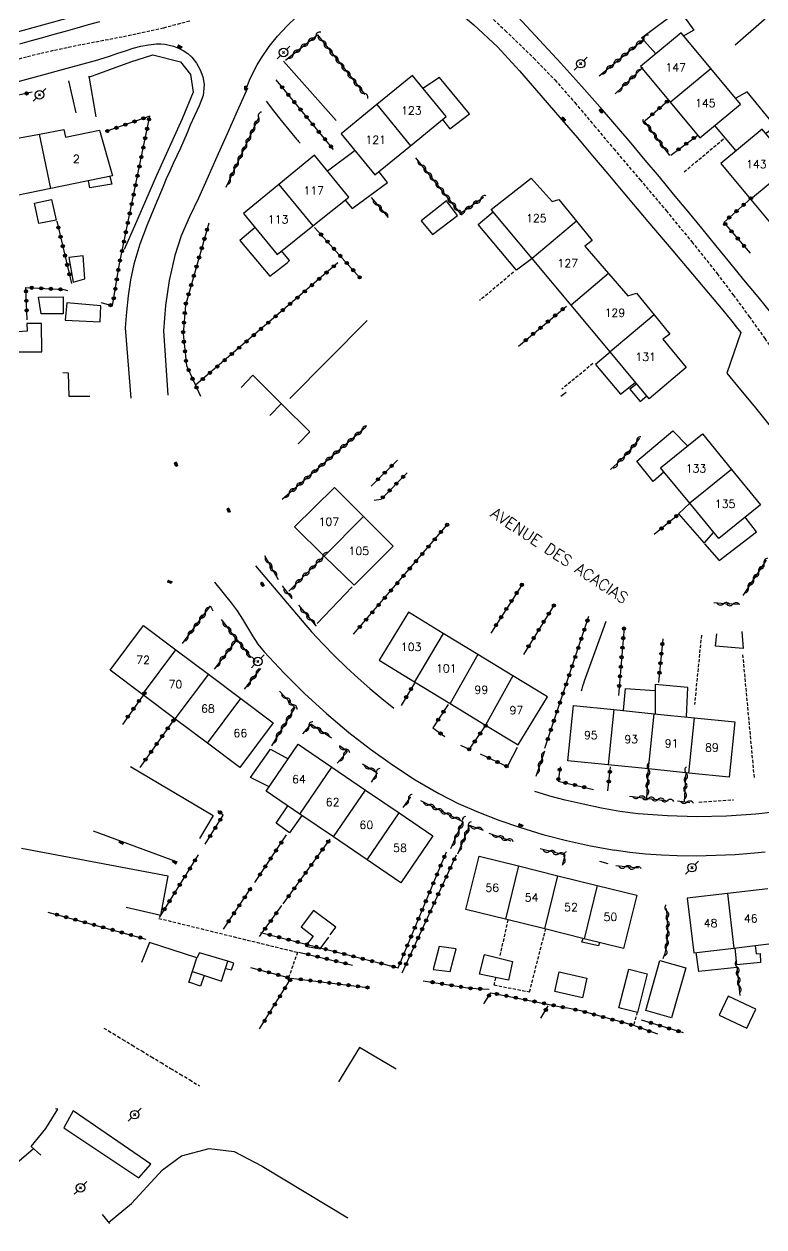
# Model space of a CAD drawing. Header units: millimetres. Extents: x 169000 to 170000, y 125999 to 127000.
# Drawn here: x 169746.8 to 169862.4, y 126362.8 to 126550.6 of the extents above; entities that cross this region are included whole.
import ezdxf
from ezdxf.enums import TextEntityAlignment as Align

# ---------------------------------------------------------------- set-up
doc = ezdxf.new("R2010")
doc.units = ezdxf.units.MM
doc.linetypes.add('DASHED', pattern=[0.75, 0.5, -0.25])
doc.layers.get('0').update_dxf_attribs({"linetype": 'CONTINUOUS'})
for name, color, linetype in [('W0001', 6, 'DASHED'), ('W0004', 5, 'CONTINUOUS'), ('W0014', 7, 'CONTINUOUS'), ('W0017', 7, 'CONTINUOUS'), ('W0020', 2, 'CONTINUOUS'), ('W0101', 7, 'CONTINUOUS'), ('W0104', 1, 'CONTINUOUS'), ('W0112', 1, 'DASHED'), ('W0303', 7, 'CONTINUOUS'), ('W0310', 3, 'CONTINUOUS'), ('W0323', 7, 'CONTINUOUS'), ('W0333', 7, 'CONTINUOUS'), ('W0401', 7, 'CONTINUOUS'), ('W0473', 7, 'CONTINUOUS'), ('W0989', 7, 'CONTINUOUS'), ('W0991', 7, 'CONTINUOUS'), ('W1102', 7, 'CONTINUOUS')]:
    doc.layers.add(name, color=color, linetype=linetype)
doc.styles.get("Standard").update_dxf_attribs({"font": 'romans.shx', "width": 0.85})

# ---------------------------------------------------------------- blocks, each defined once
blk = doc.blocks.new('T401')
for p, q in [((-0.3, 0.3), (0, 0.3)), ((-0.3, -0.25), (-0.3, 0.3)), ((-0.3, 0.15), (0, 0.15)), ((-0.3, 0), (0, 0)), ((0, 0.3), (0, -0.25)), ((-0.3, -0.15), (0, -0.15)), ((-0.3, -0.25), (-0.3, -0.3)), ((-0.3, -0.3), (0, -0.3)), ((0, -0.3), (0, -0.25))]:
    blk.add_line(p, q)
blk = doc.blocks.new('T473')
for p, q in [((-0.166667, 0.166667), (0.166667, -0.166667)), ((-0.166667, -0.166667), (0.166667, 0.166667)), ((0.500001, 0.500001), (1.000002, 1.000002)), ((-1.000002, -1.000002), (-0.500001, -0.500001))]:
    blk.add_line(p, q)
blk.add_ellipse((0, 0), major_axis=(0.471405, 0.471405), ratio=1, start_param=5.4977871438, end_param=11.780972451)
blk = doc.blocks.new('t323o')
at = {"color": 0, "linetype": 'Continuous'}
for radius in [0.25, 0.15]:
    blk.add_circle((0, 0), radius, dxfattribs=at)
blk = doc.blocks.new('t310o')
at = {"color": 0, "linetype": 'Continuous'}
for centre, start, end in [((-0.5, 0.38), 216.8699, 323.1304), ((0.5, -0.37), 36.8699, 143.1303)]:
    blk.add_arc(centre, 0.625, start, end, dxfattribs=at)

msp = doc.modelspace()

# ---------------------------------------------------------------- linework, layer by layer
at = {"layer": 'W0001'}
for points in [[(169817.37, 126553.84), (169821.96, 126549.6), (169826.44, 126545.26), (169829.71, 126541.87), (169832.82, 126538.33), (169835.86, 126534.73), (169838.89, 126531.13), (169842.99, 126526.31), (169847.07, 126521.47), (169851.09, 126516.59), (169855.03, 126511.63), (169857.57, 126508.29), (169860.05, 126504.91), (169862.49, 126501.5), (169864.89, 126498.05), (169866.45, 126495.75), (169868, 126493.43), (169869.51, 126491.08), (169870.98, 126488.71), (169871.79, 126487.35), (169872.57, 126485.99), (169873.34, 126484.6), (169874.08, 126483.21)], [(169772.66, 126551.05), (169768.57, 126549.98), (169766.43, 126549.47), (169764.28, 126549.01), (169762.13, 126548.57), (169759.97, 126548.16), (169757.81, 126547.75), (169755.66, 126547.34), (169753.5, 126546.91), (169751.36, 126546.45), (169749.26, 126545.97), (169747.18, 126545.45), (169745.1, 126544.92)], [(169759.24, 126393.82), (169759.97, 126393.38), (169760.71, 126392.94), (169761.44, 126392.49), (169762.18, 126392.05), (169763.68, 126391.14), (169765.17, 126390.23), (169766.68, 126389.33), (169768.18, 126388.42), (169769.68, 126387.52), (169771.18, 126386.61), (169772.68, 126385.71), (169774.18, 126384.8)]]:
    msp.add_lwpolyline(points, dxfattribs=at)
at = {"layer": 'W0004'}
msp.add_lwpolyline([(169770.76, 126419.74), (169757.62, 126424.57)], dxfattribs=at)
at = {"layer": 'W0014'}
for points in [[(169781.55, 126540.61), (169782.02, 126541.85), (169782.57, 126543.05), (169783.19, 126544.22), (169783.89, 126545.35), (169785.09, 126547.07), (169786.4, 126548.73), (169787.82, 126550.29), (169789.35, 126551.74)], [(169815.44, 126551.82), (169817.04, 126550.49), (169820.75, 126547.03), (169824.19, 126543.29), (169827.49, 126539.44), (169830.8, 126535.62), (169833.22, 126532.84), (169835.59, 126530.03), (169837.95, 126527.2), (169840.32, 126524.38), (169844.23, 126519.78), (169848.15, 126515.18), (169852.05, 126510.57), (169855.92, 126505.93), (169856.63, 126505.07), (169857.34, 126504.2), (169858.04, 126503.32), (169858.74, 126502.45)], [(169878.46, 126487.52), (169874.75, 126491.96), (169871.04, 126496.4), (169867.34, 126500.85), (169863.65, 126505.3), (169861.44, 126507.98), (169859.24, 126510.66), (169857.04, 126513.34), (169854.85, 126516.02), (169852.65, 126518.7), (169850.45, 126521.38), (169848.24, 126524.06), (169846.02, 126526.72), (169843.82, 126529.36), (169841.62, 126531.99), (169839.4, 126534.6), (169837.15, 126537.2), (169833.9, 126540.85), (169830.61, 126544.47), (169827.3, 126548.06), (169823.98, 126551.65)], [(169758.58, 126550.96), (169756.8, 126550.46), (169755.02, 126549.96), (169753.23, 126549.46), (169751.45, 126548.96), (169749.67, 126548.45), (169747.88, 126547.96), (169746.1, 126547.47)], [(169744.73, 126541.33), (169749.14, 126542.49), (169753.54, 126543.71), (169757.93, 126544.91), (169759.12, 126545.26), (169760.29, 126545.64), (169761.45, 126546.04), (169762.62, 126546.44), (169763.81, 126546.82), (169765.01, 126547.13), (169766.24, 126547.37), (169767.48, 126547.51), (169768.16, 126547.51), (169768.82, 126547.45), (169769.48, 126547.32), (169770.12, 126547.13), (169770.9, 126546.83), (169771.65, 126546.47), (169772.36, 126546.01), (169772.99, 126545.43), (169773.72, 126544.5), (169774.31, 126543.47), (169774.73, 126542.34), (169774.92, 126541.14), (169774.74, 126539.44), (169774.16, 126537.81), (169773.42, 126536.29), (169772.76, 126534.82), (169772.26, 126533.6), (169771.74, 126532.39), (169771.2, 126531.2), (169770.65, 126530), (169770.09, 126528.81), (169769.54, 126527.62), (169769.01, 126526.42), (169768.5, 126525.21), (169767.25, 126522.24), (169766, 126519.25), (169764.86, 126516.22), (169763.93, 126513.12), (169763.4, 126510.66), (169763.04, 126508.17), (169762.78, 126505.67), (169762.56, 126503.18), (169762.56, 126503.18), (169762.56, 126503.18), (169762.56, 126503.18), (169762.56, 126503.18), (169762.56, 126503.18), (169762.56, 126503.18), (169762.56, 126503.18), (169762.56, 126503.18), (169762.56, 126503.18), (169763.47, 126492.16), (169763.47, 126492.16)], [(169781.71, 126540.57), (169780.1, 126537.01), (169778.49, 126533.45), (169776.91, 126529.89), (169775.34, 126526.31), (169774.01, 126523.4), (169772.62, 126520.49), (169771.33, 126517.52), (169770.33, 126514.45), (169769.46, 126510.56), (169768.88, 126506.63), (169768.56, 126502.67), (169768.56, 126502.67), (169768.56, 126502.67), (169769.24, 126492.64)], [(169858.73, 126502.44), (169856.55, 126496.06)], [(169856.55, 126496.06), (169858.7, 126493.5), (169860.83, 126490.93), (169862.94, 126488.34), (169865.04, 126485.74), (169866.47, 126483.95), (169867.89, 126482.15), (169869.3, 126480.33), (169870.7, 126478.51)], [(169782.96, 126465.97), (169791.67, 126455.7), (169793.45, 126453.79), (169795.29, 126451.93), (169797.16, 126450.11), (169798.96, 126448.46), (169800.79, 126446.84), (169802.66, 126445.27), (169804.57, 126443.75)], [(169776.54, 126463.42), (169776.54, 126463.42), (169779.13, 126460.23), (169780.05, 126458.97), (169780.89, 126457.66), (169781.67, 126456.35), (169782.46, 126455.04), (169783.32, 126453.77), (169784.28, 126452.58), (169787.4, 126449.23), (169790.65, 126446.01), (169794.03, 126442.93), (169797.53, 126439.99), (169800.88, 126437.38), (169804.33, 126434.9), (169807.88, 126432.58), (169811.56, 126430.45), (169814.62, 126428.9), (169817.75, 126427.52), (169820.94, 126426.28), (169824.17, 126425.17), (169827.83, 126424.05), (169831.53, 126423.08), (169835.27, 126422.27), (169839.04, 126421.6)], [(169864.33, 126427.59), (169861.08, 126427.22), (169856.5, 126426.91), (169851.9, 126426.82), (169847.31, 126426.95), (169842.73, 126427.28), (169839.84, 126427.64), (169836.98, 126428.15), (169834.13, 126428.77), (169831.3, 126429.42), (169830.11, 126429.72), (169828.92, 126430.04), (169827.75, 126430.39), (169826.58, 126430.77)], [(169838.95, 126421.62), (169841.4, 126421.3), (169843.87, 126421.04), (169846.34, 126420.86), (169848.82, 126420.76), (169851.84, 126420.73), (169854.86, 126420.79), (169857.88, 126420.93), (169860.89, 126421.16), (169862.56, 126421.33)], [(169749.39, 126373.94), (169747.88, 126375.3), (169750.18, 126378.12), (169752.07, 126381.15), (169751.7, 126381.2)], [(169748.27, 126374.97), (169743.77, 126371.12), (169739.03, 126368.97), (169734.94, 126368.16), (169705.78, 126366.12), (169692.2, 126365.21), (169665.09, 126363.43), (169654.48, 126362.79), (169647.06, 126362.75), (169641.36, 126363.34), (169631.68, 126365.88), (169627.47, 126367.43), (169623.95, 126369.45), (169621.21, 126371.91)], [(169760, 126363.45), (169763.58, 126366.42), (169768.39, 126371.65), (169771.4, 126373.85), (169775.69, 126375.02), (169779.6, 126374.54), (169783.96, 126372.24), (169797.35, 126364.19)], [(169758.98, 126364.69), (169760.14, 126363.27)]]:
    msp.add_lwpolyline(points, dxfattribs=at)
at = {"layer": 'W0017'}
for points in [[(169787.33, 126544.82), (169795.53, 126535.54)], [(169756.88, 126542.44), (169758.01, 126536.11)], [(169753.73, 126541.73), (169754.85, 126536.74)], [(169784.59, 126538.54), (169785.75, 126537.03), (169786.93, 126535.55), (169788.14, 126534.08), (169789.36, 126532.62), (169789.5, 126532.47), (169789.63, 126532.31), (169789.77, 126532.16), (169789.92, 126532.01)], [(169792.55, 126456.99), (169798.02, 126462.71)], [(169837.65, 126457.31), (169837.2, 126456.01), (169836.59, 126454.27), (169835.97, 126452.54), (169835.76, 126451.97), (169835.55, 126451.4), (169835.34, 126450.83), (169835.12, 126450.27), (169834.9, 126449.7), (169834.69, 126449.13), (169834.48, 126448.56), (169834.28, 126447.99), (169834.15, 126447.6), (169834.02, 126447.21), (169833.9, 126446.81), (169833.79, 126446.41)], [(169822.42, 126434.88), (169823.85, 126437.7)]]:
    msp.add_lwpolyline(points, dxfattribs=at)
at = {"layer": 'W0020'}
msp.add_lwpolyline([(169754.46, 126380.87), (169753.01, 126378.21), (169764.74, 126370.4), (169766.61, 126372.54)], close=True, dxfattribs=at)
at = {"layer": 'W0101'}
for points in [[(169854.07, 126543.68), (169849.44, 126549.25), (169843.08, 126543.97)], [(169843.08, 126543.97), (169847.71, 126538.4)], [(169807.45, 126542.58), (169801.87, 126538.02)], [(169807.14, 126531.6), (169812.7, 126536.15), (169807.45, 126542.58)], [(169847.71, 126538.4), (169852.34, 126532.82), (169858.7, 126538.11), (169854.07, 126543.68)], [(169801.87, 126538.02), (169796.3, 126533.46), (169801.58, 126527.04), (169807.14, 126531.6)], [(169740.27, 126530.51), (169745.85, 126531.66), (169745.48, 126532.72), (169749.21, 126533.41)], [(169749.21, 126533.41), (169752.99, 126534.11), (169753.24, 126532.96), (169758.58, 126534.04), (169760.62, 126526.9)], [(169866.72, 126528.6), (169862.07, 126534.19), (169855.62, 126528.82)], [(169792.13, 126530.1), (169786.6, 126525.57)], [(169791.92, 126519.11), (169797.52, 126523.58), (169792.13, 126530.1)], [(169855.62, 126528.82), (169860.27, 126523.23)], [(169860.27, 126523.23), (169864.92, 126517.64), (169871.38, 126523.01), (169866.72, 126528.6)], [(169760.62, 126526.9), (169750.99, 126524.94)], [(169786.6, 126525.57), (169781.07, 126521.04), (169786.32, 126514.63), (169791.92, 126519.11)], [(169826.14, 126513.99), (169819.77, 126521.63), (169826, 126526.55)], [(169826, 126526.55), (169829.26, 126522.89), (169830.33, 126523.18), (169833.07, 126519.83)], [(169750.99, 126524.94), (169741.83, 126523.07)], [(169833.07, 126519.83), (169835.55, 126516.8), (169834.39, 126515.94), (169838.1, 126511.63)], [(169832.23, 126506.69), (169826.14, 126513.99)], [(169838.1, 126511.63), (169841.08, 126508.16), (169842.44, 126508.55), (169845.2, 126505.17)], [(169838.33, 126499.39), (169832.23, 126506.69)], [(169845.2, 126505.17), (169847.65, 126502.18), (169846.55, 126501.38), (169850.21, 126496.95), (169844.42, 126492.08), (169838.33, 126499.39)], [(169787.13, 126491.2), (169782.53, 126495.76), (169780.71, 126493.85)], [(169789.6, 126485.06), (169789.6, 126485.06), (169791.42, 126486.93), (169787.13, 126491.2)], [(169850.76, 126475.79), (169846.21, 126481.31), (169852.74, 126486.6)], [(169852.74, 126486.6), (169857.29, 126481.06)], [(169857.29, 126481.06), (169861.83, 126475.52), (169855.3, 126470.28), (169850.76, 126475.79)], [(169789.02, 126472.11), (169795.26, 126478.24), (169799.8, 126473.7)], [(169799.8, 126473.7), (169804.42, 126469.07), (169798.35, 126462.95), (169793.68, 126467.53)], [(169793.68, 126467.53), (169789.02, 126472.11)], [(169812.25, 126455.45), (169806.83, 126458.76), (169802.25, 126451.26)], [(169765.29, 126445.91), (169760.23, 126449.71), (169765.46, 126456.68)], [(169765.46, 126456.68), (169770.52, 126452.88)], [(169817.68, 126452.14), (169812.25, 126455.45)], [(169770.52, 126452.88), (169775.59, 126449.07)], [(169823.11, 126448.83), (169817.68, 126452.14)], [(169802.25, 126451.26), (169807.79, 126447.88)], [(169775.59, 126449.07), (169780.65, 126445.27)], [(169818.86, 126441.13), (169823.96, 126438.02), (169828.53, 126445.52), (169823.11, 126448.83)], [(169807.79, 126447.88), (169813.33, 126444.5)], [(169770.36, 126442.1), (169765.29, 126445.91)], [(169780.65, 126445.27), (169785.72, 126441.47), (169780.48, 126434.5), (169775.42, 126438.3)], [(169813.33, 126444.5), (169818.86, 126441.13)], [(169838.03, 126434.92), (169831.73, 126435.56), (169832.61, 126444.18), (169838.91, 126443.54)], [(169838.91, 126443.54), (169845.21, 126442.9)], [(169845.21, 126442.9), (169851.52, 126442.26)], [(169775.42, 126438.3), (169770.36, 126442.1)], [(169851.52, 126442.26), (169857.82, 126441.61), (169856.94, 126432.99)], [(169789.87, 126427.23), (169784.6, 126430.8), (169789.58, 126438.13)], [(169789.58, 126438.13), (169794.85, 126434.56)], [(169844.33, 126434.27), (169838.03, 126434.92)], [(169794.85, 126434.56), (169800.11, 126430.98)], [(169850.64, 126433.63), (169844.33, 126434.27)], [(169856.94, 126432.99), (169850.64, 126433.63)], [(169800.11, 126430.98), (169805.37, 126427.4)], [(169805.37, 126427.4), (169810.63, 126423.82), (169805.65, 126416.5), (169800.39, 126420.07)], [(169795.13, 126423.65), (169789.87, 126427.23)], [(169800.39, 126420.07), (169795.13, 126423.65)], [(169821.97, 126410.82), (169815.82, 126412.34), (169817.87, 126420.64)], [(169817.87, 126420.64), (169824.02, 126419.12)], [(169824.02, 126419.12), (169830.17, 126417.6)], [(169830.17, 126417.6), (169836.33, 126416.08)], [(169836.33, 126416.08), (169842.48, 126414.56), (169840.43, 126406.25), (169834.27, 126407.77)], [(169856.67, 126414.82), (169850.39, 126414.08), (169851.39, 126405.58), (169857.67, 126406.31)], [(169862.95, 126415.55), (169856.67, 126414.82)], [(169828.12, 126409.3), (169821.97, 126410.82)], [(169834.27, 126407.77), (169828.12, 126409.3)], [(169772.55, 126400.95), (169772.55, 126400.95), (169773.79, 126404.79), (169766.37, 126407.15), (169765.14, 126404.04)], [(169857.67, 126406.31), (169863.95, 126407.05)], [(169804.93, 126387.37), (169799.2, 126390.76), (169795.92, 126385.44)]]:
    msp.add_lwpolyline(points, dxfattribs=at)
at = {"layer": 'W0104'}
for points in [[(169845.48, 126545.96), (169843.24, 126548.47), (169849.12, 126552.8), (169851.39, 126549.65), (169849.74, 126548.69)], [(169812.16, 126535.71), (169813.28, 126534.26), (169816.39, 126536.58), (169811.68, 126542.26), (169809.1, 126540.56)], [(169862.62, 126533.53), (169864.18, 126534.59), (169859.74, 126540.01), (169857.95, 126539.01)], [(169854.59, 126534.82), (169857.98, 126530.78)], [(169798.5, 126530.85), (169794.19, 126527.64)], [(169796.92, 126523.1), (169798.02, 126521.8), (169803.58, 126525.88), (169802.21, 126527.56)], [(169760.18, 126526.81), (169760.5, 126525.59), (169757.08, 126525.03), (169756.83, 126526.13)], [(169826.13, 126514.01), (169823.7, 126512.16), (169817.71, 126519.3), (169820.05, 126521.29)], [(169782.87, 126518.84), (169780.47, 126516.82), (169785.2, 126511.21), (169787.9, 126513.29), (169788.23, 126513.65), (169786.98, 126515.16)], [(169838.33, 126499.38), (169836.03, 126497.43), (169839.94, 126492.78), (169842.27, 126494.65)], [(169753.84, 126492.46), (169753.73, 126496.09), (169752.87, 126496.12)], [(169842.49, 126494.4), (169841.42, 126493.56), (169843, 126491.67), (169844.05, 126492.53)], [(169757.04, 126492.46), (169757.04, 126492.46), (169757.04, 126492.46), (169753.84, 126492.46)], [(169846.75, 126480.65), (169845.05, 126479.17), (169842.48, 126482.35), (169848.13, 126487.1), (169850.41, 126484.71)], [(169850.76, 126475.79), (169849.03, 126474.1), (169853.01, 126469.55), (169854.51, 126471.24)], [(169853.1, 126469.42), (169855.37, 126466.82), (169861.2, 126471.32), (169859.43, 126473.59)], [(169858.88, 126455.73), (169859.13, 126453.07)], [(169859.13, 126453.07), (169854.8, 126453.47), (169855, 126455.38)], [(169840.44, 126443.39), (169840.75, 126446.82), (169845.31, 126446.53)], [(169850.24, 126442.39), (169850.49, 126446.98), (169845.37, 126447.46), (169845.35, 126442.88)], [(169785.07, 126431.49), (169782.17, 126432.94), (169785.3, 126437.38), (169788.03, 126435.84)], [(169763.41, 126434.66), (169776.32, 126427.01), (169774.17, 126423.39)], [(169790.16, 126427.03), (169788.27, 126424.32), (169786.19, 126425.83), (169788, 126428.5)], [(169762.74, 126412.7), (169768.13, 126411.43), (169769.28, 126417.53), (169746.4, 126421.83)], [(169794.6, 126408.35), (169795.48, 126409.56), (169791.98, 126412.19), (169790.09, 126409.64)], [(169790.09, 126409.64), (169791.96, 126408.17), (169790.77, 126406.59), (169793.02, 126406.16), (169794.37, 126408.03)], [(169836.68, 126407.18), (169836.53, 126406.64), (169833.93, 126407.23), (169834.11, 126407.81)], [(169773.09, 126402.65), (169777.63, 126401.14), (169778.63, 126404.26), (169774.17, 126405.54), (169773.79, 126404.79)], [(169858.14, 126403.29), (169852.19, 126402.66), (169851.76, 126405.62)], [(169860.97, 126406.7), (169861.16, 126405.41), (169861.76, 126405.48), (169861.81, 126404.04), (169858.13, 126403.68), (169857.88, 126406.34)], [(169778.3, 126403.09), (169779.17, 126402.92), (169779.58, 126403.97), (169778.63, 126404.26)], [(169774.93, 126402.04), (169774.36, 126400.35), (169772.53, 126400.96)]]:
    msp.add_lwpolyline(points, dxfattribs=at)
for points in [[(169751.81, 126519.95), (169749.07, 126519.45), (169748.43, 126522.62), (169751.09, 126523.18)], [(169808.84, 126519.85), (169810.61, 126517.73), (169814.47, 126520.71), (169812.76, 126523.01)], [(169756, 126514.39), (169753.78, 126514.17), (169754.46, 126510.27), (169756.3, 126510.8)], [(169752.91, 126505.35), (169749.45, 126505.33), (169749.05, 126507.96), (169752.89, 126507.98)], [(169753.21, 126504.35), (169758.66, 126504.09), (169758.76, 126506.59), (169753.47, 126507.04)], [(169745.06, 126499.4), (169749.57, 126499.43), (169749.49, 126503.85), (169747.21, 126503.85), (169747.26, 126502.65), (169745.13, 126502.46)], [(169811.62, 126406.57), (169810.7, 126402.98), (169813.35, 126402.63), (169814.27, 126406.18)], [(169822.44, 126401.28), (169817.94, 126402.24), (169818.72, 126405.31), (169823.09, 126404.23)], [(169839.71, 126396.96), (169841.23, 126403.02), (169844.12, 126402.3), (169842.6, 126396.23)], [(169843.89, 126396.56), (169846.11, 126404.38), (169850.15, 126403.22), (169847.93, 126395.41)], [(169834.02, 126398.54), (169829.68, 126399.52), (169830.37, 126402.59), (169834.7, 126401.61)], [(169861.09, 126396.77), (169856.79, 126398.81), (169855.38, 126395.84), (169859.68, 126393.8)]]:
    msp.add_lwpolyline(points, close=True, dxfattribs=at)
at = {"layer": 'W0112'}
for points in [[(169849.9, 126527.52), (169856.25, 126532.84)], [(169823.26, 126511.85), (169817.94, 126507.42)], [(169835.65, 126497.58), (169830.81, 126493.59)], [(169852.59, 126455.16), (169851.51, 126444.34)], [(169860.87, 126432.95), (169859.06, 126452.33)], [(169852.21, 126429.08), (169857.61, 126429.47)], [(169767.82, 126410.94), (169789.5, 126405.64), (169788.11, 126401.71)], [(169822.36, 126410.72), (169821.12, 126405.14)], [(169820.41, 126401.68), (169820.19, 126400.54), (169825.75, 126399.47), (169828.26, 126409.26)], [(169842.07, 126394.38), (169842.63, 126396.32)]]:
    msp.add_lwpolyline(points, dxfattribs=at)
at = {"layer": 'W0303'}
for points in [[(169870.62, 126558.49), (169857.86, 126547.29)], [(169788.29, 126492.15), (169800.39, 126504.29)]]:
    msp.add_lwpolyline(points, dxfattribs=at)
at = {"layer": 'W0310'}
for points in [[(169787.65, 126544.96), (169792.61, 126548.91), (169800.01, 126539.58)], [(169836.6, 126542.49), (169843.7, 126548.36)], [(169839.14, 126539.69), (169843.42, 126543.79)], [(169783.43, 126535.98), (169778.32, 126525.1)], [(169847.66, 126530.06), (169843.65, 126535.47)], [(169818.57, 126523.53), (169814.95, 126521.02), (169808, 126529.73)], [(169801.02, 126523.52), (169803.64, 126520.4)], [(169830.63, 126492.48), (169831.46, 126493.1)], [(169800.15, 126487.67), (169787.08, 126476.36)], [(169842.93, 126485.95), (169841.85, 126484.54), (169840.68, 126483.21), (169839.43, 126481.96), (169838.37, 126481.03)], [(169784.37, 126467.59), (169786.47, 126463.88)], [(169793.46, 126467.35), (169788.14, 126462.05)], [(169862.73, 126466.88), (169859.06, 126461.35)], [(169787.1, 126462.86), (169788.5, 126460.98)], [(169771.52, 126453.87), (169775.9, 126459.73)], [(169775.89, 126459.72), (169776.3, 126458.98)], [(169789.64, 126459.86), (169792.39, 126456.57)], [(169858.53, 126459.96), (169856.27, 126460.06), (169854.53, 126460.23)], [(169777.56, 126457.63), (169778.18, 126456.84), (169778.79, 126456.04), (169779.42, 126455.24), (169780.04, 126454.45), (169780.58, 126453.76), (169781.12, 126453.07), (169781.67, 126452.38), (169782.22, 126451.69)], [(169780, 126454.5), (169776.47, 126449.87)], [(169781.2, 126446.76), (169783.75, 126449.97)], [(169786.68, 126446.44), (169789.1, 126443.88)], [(169789.1, 126443.88), (169785.43, 126437.9)], [(169794.81, 126439.09), (169791.59, 126441.27), (169790.26, 126439.77)], [(169795.72, 126435.16), (169797.3, 126437.02), (169796.07, 126437.87)], [(169828.06, 126437.05), (169826.72, 126433.11)], [(169799.64, 126435.06), (169801.92, 126433.66), (169801.02, 126432.22)], [(169844.07, 126429.71), (169844.33, 126434.28)], [(169849.96, 126429.13), (169850.22, 126433.78)], [(169807.16, 126429.93), (169805.96, 126428.27)], [(169813.46, 126421.85), (169815.35, 126426.01), (169808.77, 126429.32)], [(169841.34, 126430.03), (169847.39, 126429.31)], [(169848.85, 126429.29), (169850.76, 126429.01)], [(169818.57, 126424.68), (169816.36, 126425.43), (169814.48, 126420.98)], [(169822.9, 126423.02), (169819.44, 126424.22)], [(169830.89, 126419.24), (169831.33, 126420.8), (169827.4, 126421.78)], [(169838.03, 126419.44), (169836.73, 126419.84)], [(169842.74, 126418.76), (169839.21, 126419.12)], [(169846.61, 126404.67), (169846.79, 126405.08), (169846.93, 126405.5), (169847.04, 126405.93), (169847.13, 126406.37), (169847.3, 126407.89), (169847.36, 126409.42), (169847.31, 126410.95), (169847.14, 126412.47)], [(169858.67, 126398.88), (169858.19, 126403.35)]]:
    msp.add_lwpolyline(points, dxfattribs=at)
at = {"layer": 'W0323'}
for points in [[(169795.13, 126531), (169786.15, 126541.88)], [(169748.07, 126539.96), (169744.27, 126539.12)], [(169843.79, 126535.52), (169847.33, 126538.59)], [(169758.85, 126507.1), (169760.62, 126506.61), (169761.62, 126512.9), (169764.62, 126527.43), (169766.41, 126536.21), (169759.73, 126533.87)], [(169847.8, 126530.14), (169852.03, 126533.27)], [(169860.32, 126523.38), (169856.08, 126519.63), (169860.22, 126514.82)], [(169751.9, 126519.83), (169754.21, 126510.07)], [(169775.66, 126519.49), (169771.99, 126506.71), (169771.62, 126502.24), (169772.17, 126497.26), (169774.34, 126492.48)], [(169792.18, 126518.85), (169799.35, 126510.89)], [(169795.81, 126513.32), (169773.57, 126494.19)], [(169747.25, 126504.39), (169747.07, 126509.47), (169753, 126509.14), (169753.59, 126509.01)], [(169824.02, 126500.28), (169831.51, 126506.57)], [(169805.1, 126482.5), (169801, 126478.44)], [(169801.46, 126476.25), (169802.55, 126476.42), (169806.63, 126480.52)], [(169848.94, 126473.98), (169845.22, 126470.88)], [(169798.27, 126455.31), (169812.88, 126472.41)], [(169824.57, 126463.08), (169819.69, 126455.46)], [(169829.6, 126459.89), (169824.79, 126452.16)], [(169828.13, 126437.53), (169835.02, 126458.15)], [(169840.52, 126456.39), (169839.62, 126445.74)], [(169846.57, 126454.6), (169845.88, 126447.8)], [(169807.75, 126447.65), (169805.71, 126444.18)], [(169765.63, 126446.15), (169762.14, 126441.21)], [(169813.03, 126444.33), (169810.65, 126440.71)], [(169770.15, 126441.88), (169764.88, 126434.51)], [(169810.65, 126440.71), (169812.5, 126439.33)], [(169816.34, 126437.33), (169818.92, 126441.06)], [(169814.96, 126438), (169816.42, 126437.29)], [(169818.04, 126436.64), (169822.48, 126434.54)], [(169830.53, 126434.58), (169830.2, 126432.39), (169835.75, 126431.09)], [(169837.95, 126430.84), (169838.39, 126434.63)], [(169775.07, 126422.53), (169777.9, 126427.07), (169777.08, 126427.75)], [(169782.81, 126416.55), (169787.79, 126424)], [(169787.25, 126413.21), (169794.58, 126423.31)], [(169767.93, 126411.1), (169774.04, 126420.88)], [(169803.06, 126403.77), (169805.2, 126403.22), (169812.75, 126421.31)], [(169805.84, 126402.44), (169814.32, 126420.88)], [(169777.92, 126409.24), (169782.33, 126415.84)], [(169783.56, 126408.11), (169787.07, 126412.96)], [(169750.48, 126411.93), (169765.8, 126407.71)], [(169783.72, 126408.74), (169803.06, 126403.77)], [(169789.7, 126405.68), (169798.07, 126403.65)], [(169782.15, 126403.29), (169788.02, 126401.7)], [(169783.59, 126393.67), (169788.52, 126401.6)], [(169788.52, 126401.6), (169800.44, 126400.15)], [(169809.12, 126401.21), (169816.44, 126400.02), (169819.43, 126399.86)], [(169818.62, 126397.62), (169819.68, 126399.33), (169831.44, 126396.98)], [(169827.53, 126395.36), (169828.66, 126397.26)], [(169845.76, 126392.86), (169841.89, 126394.24), (169833.75, 126396.51), (169831.44, 126396.98)], [(169849.82, 126393.07), (169843.25, 126395.05)]]:
    msp.add_lwpolyline(points, dxfattribs=at)
at = {"layer": 'W0333'}
for points in [[(169784.71, 126588.8), (169786.41, 126583.11), (169786.72, 126573.7), (169782.56, 126564.32), (169777.44, 126559.3), (169772.27, 126556.89), (169763.47, 126554.01), (169755.7, 126552.11), (169743.61, 126548.75), (169736.65, 126547.49), (169725.05, 126545.23), (169713.39, 126544.57), (169703.32, 126544.54), (169694.41, 126544.54), (169684.47, 126544.62), (169676.77, 126546.52), (169670.23, 126550.51), (169664.77, 126556.7), (169661.48, 126564.68), (169660.12, 126574.69), (169659.64, 126578.26)], [(169756.9, 126542.31), (169763.46, 126544.68), (169766.92, 126545.79), (169771.23, 126544.72), (169772.8, 126542.71), (169773.22, 126539.96), (169771.48, 126535.82), (169767.47, 126526.96), (169764.03, 126519.05), (169762.4, 126515.41)]]:
    msp.add_lwpolyline(points, dxfattribs=at)
at = {"layer": 'W1102'}
for points in [[(169847.71, 126538.4), (169854.07, 126543.68)], [(169801.87, 126538.02), (169807.14, 126531.6)], [(169750.99, 126524.94), (169749.21, 126533.41)], [(169860.27, 126523.23), (169866.72, 126528.6)], [(169786.6, 126525.57), (169791.92, 126519.11)], [(169833.07, 126519.83), (169826.14, 126513.99)], [(169838.1, 126511.63), (169832.23, 126506.69)], [(169845.2, 126505.17), (169838.33, 126499.39)], [(169785.16, 126489.46), (169786.98, 126491.34)], [(169857.29, 126481.06), (169850.76, 126475.79)], [(169793.68, 126467.53), (169799.8, 126473.7)], [(169812.25, 126455.45), (169807.79, 126447.88)], [(169765.29, 126445.91), (169770.52, 126452.88)], [(169817.68, 126452.14), (169813.33, 126444.5)], [(169775.59, 126449.07), (169770.36, 126442.1)], [(169823.11, 126448.83), (169818.86, 126441.13)], [(169775.42, 126438.3), (169780.65, 126445.27)], [(169838.91, 126443.54), (169838.03, 126434.92)], [(169844.33, 126434.27), (169845.21, 126442.9)], [(169850.64, 126433.63), (169851.52, 126442.26)], [(169789.87, 126427.23), (169794.85, 126434.56)], [(169795.13, 126423.65), (169800.11, 126430.98)], [(169800.39, 126420.07), (169805.37, 126427.4)], [(169824.02, 126419.12), (169821.97, 126410.82)], [(169828.12, 126409.3), (169830.17, 126417.6)], [(169836.33, 126416.08), (169834.27, 126407.77)], [(169856.67, 126414.82), (169857.67, 126406.31)]]:
    msp.add_lwpolyline(points, dxfattribs=at)

# ---------------------------------------------------------------- block references
at = {"layer": 'W0310'}
for p, rotation in [((169792.35, 126548.7), 38.52428740812346), ((169790, 126546.83), 38.52428740812346), ((169791.18, 126547.76), 38.52428740812346), ((169793.34, 126548), 308.4357451683457), ((169794.27, 126546.82), 308.4357451683457), ((169842.39, 126547.27), 39.56029342557998), ((169843.54, 126548.22), 39.56029342557998), ((169788.83, 126545.89), 38.52428740812346), ((169795.2, 126545.65), 308.4357451683457), ((169840.07, 126545.36), 39.56029342557998), ((169841.23, 126546.31), 39.56029342557998), ((169796.13, 126544.47), 308.4357451683457), ((169797.07, 126543.3), 308.4357451683457), ((169837.76, 126543.45), 39.56029342557998), ((169838.92, 126544.4), 39.56029342557998), ((169798, 126542.12), 308.4357451683457), ((169841.31, 126541.77), 43.7269699800318), ((169842.39, 126542.8), 43.7269699800318), ((169798.93, 126540.95), 308.4357451683457), ((169799.86, 126539.77), 308.4357451683457), ((169840.22, 126540.73), 43.7269699800318), ((169783.43, 126535.96), 244.801413216128), ((169782.79, 126534.6), 244.801413216128), ((169844.08, 126534.88), 126.5478710508761), ((169844.98, 126533.68), 126.5478710508761), ((169781.51, 126531.89), 244.801413216128), ((169782.15, 126533.24), 244.801413216128), ((169845.87, 126532.47), 126.5478710508761), ((169780.87, 126530.53), 244.801413216128), ((169846.76, 126531.27), 126.5478710508761), ((169779.59, 126527.81), 244.801413216128), ((169780.23, 126529.17), 244.801413216128), ((169808.93, 126528.55), 128.614015986458), ((169778.96, 126526.46), 244.801413216128), ((169809.87, 126527.38), 128.614015986458), ((169810.81, 126526.21), 128.614015986458), ((169811.74, 126525.04), 128.614015986458), ((169801.98, 126522.38), 310.0145805079172), ((169812.68, 126523.87), 128.614015986458), ((169813.61, 126522.69), 128.614015986458), ((169818.13, 126523.22), 214.6580902130899), ((169802.95, 126521.23), 310.0145805079172), ((169814.55, 126521.52), 128.614015986458), ((169815.66, 126521.51), 214.6580902130899), ((169816.89, 126522.37), 214.6580902130899), ((169799.56, 126487.16), 220.8585110764713), ((169797.29, 126485.2), 220.8585110764713), ((169798.42, 126486.18), 220.8585110764713), ((169842.49, 126485.37), 232.319173031928), ((169795.02, 126483.23), 220.8585110764713), ((169796.16, 126484.22), 220.8585110764713), ((169840.55, 126483.08), 225.0158656269781), ((169841.55, 126484.2), 228.6675203980619), ((169792.75, 126481.27), 220.8585110764713), ((169793.89, 126482.25), 220.8585110764713), ((169839.49, 126482.02), 225.0158656269781), ((169790.48, 126479.31), 220.8585110764713), ((169791.62, 126480.29), 220.8585110764713), ((169788.21, 126477.35), 220.8585110764713), ((169789.35, 126478.33), 220.8585110764713), ((169784.99, 126466.49), 299.5186000157666), ((169792.39, 126466.29), 224.9244119442547), ((169793.45, 126467.35), 224.9244119442547), ((169862.38, 126466.35), 236.3794399741797), ((169785.73, 126465.18), 299.5186000157666), ((169790.27, 126464.17), 224.9244119442547), ((169791.33, 126465.23), 224.9244119442547), ((169861.55, 126465.1), 236.3794399741797), ((169789.21, 126463.11), 224.9244119442547), ((169859.89, 126462.6), 236.3794399741797), ((169860.72, 126463.85), 236.3794399741797), ((169787.99, 126461.66), 306.7135390927705), ((169775.11, 126458.68), 53.21001054875659), ((169790.6, 126458.7), 309.8638333193903), ((169856.02, 126460.08), 174.1441018159176), ((169857.52, 126460), 177.533565919391), ((169774.21, 126457.48), 53.21001054875659), ((169791.57, 126457.55), 309.8638333193903), ((169772.42, 126455.07), 53.21001054875659), ((169773.32, 126456.27), 53.21001054875659), ((169778.48, 126456.45), 307.8466762330988), ((169779.4, 126455.27), 307.9431355790481), ((169779.2, 126453.44), 232.6912060978816), ((169780.32, 126454.09), 308.136052099242), ((169781.25, 126452.91), 308.32897295575), ((169777.38, 126451.06), 232.6912060978816), ((169778.29, 126452.25), 232.6912060978816), ((169782.18, 126451.73), 308.4254301382405), ((169783.07, 126449.11), 51.51502670568166), ((169782.13, 126447.94), 51.51502670568166), ((169787.71, 126445.35), 313.3647383489673), ((169788.74, 126444.26), 313.3647383489673), ((169787.78, 126441.74), 238.4775443589693), ((169788.57, 126443.02), 238.4775443589693), ((169787, 126440.46), 238.4775443589693), ((169791.25, 126440.9), 228.5208323386007), ((169792.41, 126440.71), 145.8686071898519), ((169793.65, 126439.87), 145.8686071898519), ((169786.22, 126439.18), 238.4775443589693), ((169796.69, 126436.31), 49.78569549237943), ((169796.84, 126437.34), 145.6396503125957), ((169827.69, 126435.95), 251.2034447168683), ((169800.81, 126434.34), 328.5227884427488), ((169827.2, 126434.53), 251.2034447168683), ((169844.32, 126434.2), 86.75982862197324), ((169801.82, 126433.49), 238.1123843445065), ((169844.24, 126432.7), 86.75982862197324), ((169850.13, 126432.13), 86.78603477575437), ((169850.21, 126433.62), 86.78603477575437), ((169844.15, 126431.2), 86.75982862197324), ((169850.04, 126430.63), 86.78603477575437), ((169806.84, 126429.48), 234.0239669050677), ((169810.06, 126428.68), 153.2401133065111), ((169842.83, 126429.85), 353.200140293793), ((169844.31, 126429.68), 353.200140293793), ((169845.8, 126429.5), 353.200140293793), ((169847.29, 126429.32), 353.200140293793), ((169850.34, 126429.08), 351.7732775358867), ((169811.39, 126428), 153.2401133065111), ((169812.73, 126427.33), 153.2401133065111), ((169814.07, 126426.65), 153.2401133065111), ((169814.7, 126424.58), 65.59338632124103), ((169815.32, 126425.94), 65.59338632124103), ((169816.23, 126425.12), 247.1565633773272), ((169817.46, 126425.05), 161.4488327167686), ((169814.08, 126423.21), 65.59338632124103), ((169815.64, 126423.74), 247.1565633773272), ((169820.86, 126423.73), 160.8735839615748), ((169822.27, 126423.24), 160.8735839615748), ((169815.06, 126422.36), 247.1565633773272), ((169828.85, 126421.42), 165.9603270845067), ((169830.31, 126421.05), 165.9603270845067), ((169831.21, 126420.37), 74.20965360979471), ((169840.7, 126418.97), 174.2300030716328), ((169842.19, 126418.82), 174.2300030716328), ((169847.19, 126412.07), 96.01217508854624), ((169847.32, 126410.57), 91.88506430063502), ((169847.26, 126407.58), 83.63084315993056), ((169847.34, 126409.07), 87.75795365607465), ((169847.07, 126406.09), 79.50373273332399), ((169858.19, 126403.35), 96.12092724867964), ((169858.35, 126401.86), 96.12092724867964), ((169858.51, 126400.37), 96.12092724867964)]:
    msp.add_blockref('t310o', p, dxfattribs=dict(at, rotation=rotation))
at = {"layer": 'W0323'}
for p, rotation in [((169787.1, 126540.72), 129.5471441229414), ((169747.19, 126539.77), 192.512854548076), ((169788.06, 126539.56), 129.5471441229414), ((169789.01, 126538.41), 129.5471441229414), ((169847.19, 126538.47), 41.01229515380384), ((169789.97, 126537.25), 129.5471441229414), ((169790.92, 126536.09), 129.5471441229414), ((169844.92, 126536.5), 41.01229515380384), ((169846.06, 126537.49), 41.01229515380384), ((169761.22, 126534.39), 199.3072241875945), ((169762.63, 126534.89), 199.3072241875945), ((169764.05, 126535.38), 199.3072241875945), ((169765.46, 126535.88), 199.3072241875945), ((169766.01, 126534.25), 78.48199363446138), ((169766.31, 126535.72), 78.48199363446138), ((169791.88, 126534.94), 129.5471441229414), ((169759.8, 126533.9), 199.3072241875945), ((169765.71, 126532.78), 78.48199363446138), ((169792.83, 126533.78), 129.5471441229414), ((169793.79, 126532.62), 129.5471441229414), ((169851.42, 126532.81), 36.47380003339291), ((169765.41, 126531.31), 78.48199363446138), ((169794.74, 126531.47), 129.5471441229414), ((169849.01, 126531.03), 36.47380003339291), ((169850.21, 126531.92), 36.47380003339291), ((169765.11, 126529.84), 78.48199363446138), ((169764.51, 126526.91), 78.3356651622992), ((169764.81, 126528.37), 78.48199363446138), ((169764.21, 126525.44), 78.3356651622992), ((169763.91, 126523.97), 78.3356651622992), ((169860.32, 126523.38), 221.4553599626676), ((169763.3, 126521.03), 78.3356651622992), ((169763.6, 126522.5), 78.3356651622992), ((169858.07, 126521.39), 221.4553599626676), ((169859.19, 126522.38), 221.4553599626676), ((169763, 126519.56), 78.3356651622992), ((169856.31, 126519.37), 310.707983282055), ((169856.94, 126520.4), 221.4553599626676), ((169752.14, 126518.83), 283.2954388007926), ((169752.49, 126517.37), 283.2954388007926), ((169762.69, 126518.09), 78.3356651622992), ((169775.37, 126518.49), 253.987129786848), ((169793.19, 126517.73), 312.0361310404923), ((169857.29, 126518.23), 310.707983282055), ((169752.83, 126515.91), 283.2954388007926), ((169762.39, 126516.62), 78.3356651622992), ((169774.55, 126515.61), 253.987129786848), ((169774.96, 126517.05), 253.987129786848), ((169794.19, 126516.62), 312.0361310404923), ((169795.2, 126515.5), 312.0361310404923), ((169858.27, 126517.1), 310.707983282055), ((169859.24, 126515.96), 310.707983282055), ((169753.18, 126514.45), 283.2954388007926), ((169761.78, 126513.68), 78.3356651622992), ((169762.09, 126515.15), 78.3356651622992), ((169774.13, 126514.16), 253.987129786848), ((169796.2, 126514.39), 312.0361310404923), ((169753.52, 126512.99), 283.2954388007926), ((169761.51, 126512.21), 80.92110462687843), ((169773.72, 126512.72), 253.987129786848), ((169794.04, 126511.79), 220.689194278425), ((169795.18, 126512.77), 220.689194278425), ((169797.2, 126513.28), 312.0361310404923), ((169798.21, 126512.16), 312.0361310404923), ((169753.87, 126511.53), 283.2954388007926), ((169761.27, 126510.73), 80.92110462687843), ((169772.89, 126509.84), 253.987129786848), ((169773.31, 126511.28), 253.987129786848), ((169791.76, 126509.83), 220.689194278425), ((169792.9, 126510.81), 220.689194278425), ((169799.21, 126511.05), 312.0361310404923), ((169747.09, 126508.88), 92.0969008974515), ((169747.98, 126509.42), 356.8838217276713), ((169749.48, 126509.33), 356.8838217276713), ((169750.98, 126509.25), 356.8838217276713), ((169752.47, 126509.17), 356.8838217276713), ((169761.04, 126509.25), 80.92110462687843), ((169772.48, 126508.4), 253.987129786848), ((169789.49, 126507.88), 220.689194278425), ((169790.63, 126508.86), 220.689194278425), ((169747.14, 126507.38), 92.0969008974515), ((169760.3, 126506.7), 344.5144043539556), ((169760.8, 126507.77), 80.92110462687843), ((169772.06, 126506.95), 253.987129786848), ((169787.21, 126505.92), 220.689194278425), ((169788.35, 126506.9), 220.689194278425), ((169830.91, 126506.07), 40.03647834435592), ((169747.2, 126505.88), 92.0969008974515), ((169771.89, 126505.47), 265.256509351917), ((169786.08, 126504.95), 220.689194278425), ((169828.61, 126504.14), 40.03647834435592), ((169829.76, 126505.1), 40.03647834435592), ((169771.64, 126502.48), 265.256509351917), ((169771.77, 126503.97), 265.256509351917), ((169783.8, 126502.99), 220.689194278425), ((169784.94, 126503.97), 220.689194278425), ((169826.31, 126502.21), 40.03647834435592), ((169827.46, 126503.17), 40.03647834435592), ((169771.76, 126500.99), 276.3073314179059), ((169781.53, 126501.03), 220.689194278425), ((169782.67, 126502.01), 220.689194278425), ((169825.16, 126501.24), 40.03647834435592), ((169771.93, 126499.5), 276.3073314179059), ((169779.25, 126499.08), 220.689194278425), ((169780.39, 126500.06), 220.689194278425), ((169772.09, 126498.01), 276.3073314179059), ((169772.49, 126496.58), 294.341089936665), ((169776.98, 126497.12), 220.689194278425), ((169778.12, 126498.1), 220.689194278425), ((169773.1, 126495.21), 294.341089936665), ((169774.7, 126495.17), 220.689194278425), ((169775.84, 126496.14), 220.689194278425), ((169773.72, 126493.84), 294.341089936665), ((169804.2, 126481.61), 224.734169339254), ((169803.13, 126480.55), 224.734169339254), ((169806, 126479.89), 45.19918905030058), ((169802.07, 126479.5), 224.734169339254), ((169803.89, 126477.77), 45.19918905030058), ((169804.94, 126478.83), 45.19918905030058), ((169802.83, 126476.7), 45.19918905030058), ((169812.88, 126472.41), 49.49237441489646), ((169847.52, 126472.8), 219.7401219014636), ((169848.68, 126473.76), 219.7401219014636), ((169811.91, 126471.27), 49.49237441489646), ((169846.37, 126471.84), 219.7401219014636), ((169809.96, 126468.99), 49.49237441489646), ((169810.94, 126470.13), 49.49237441489646), ((169808.01, 126466.71), 49.49237441489646), ((169808.99, 126467.85), 49.49237441489646), ((169807.04, 126465.57), 49.49237441489646), ((169805.09, 126463.29), 49.49237441489646), ((169806.06, 126464.43), 49.49237441489646), ((169824.55, 126463.04), 237.2998845232489), ((169803.14, 126461.01), 49.49237441489646), ((169804.11, 126462.15), 49.49237441489646), ((169823.74, 126461.77), 237.2998845232489), ((169802.17, 126459.87), 49.49237441489646), ((169822.12, 126459.25), 237.2998845232489), ((169822.93, 126460.51), 237.2998845232489), ((169829.54, 126459.8), 238.1438852813357), ((169800.22, 126457.59), 49.49237441489646), ((169801.19, 126458.73), 49.49237441489646), ((169821.31, 126457.99), 237.2998845232489), ((169827.96, 126457.26), 238.1438852813357), ((169828.75, 126458.53), 238.1438852813357), ((169834.79, 126457.45), 71.50605700675167), ((169799.24, 126456.45), 49.49237441489646), ((169820.5, 126456.73), 237.2998845232489), ((169827.17, 126455.98), 238.1438852813357), ((169834.31, 126456.02), 71.50605700675167), ((169840.5, 126456.2), 265.2051711192283), ((169825.59, 126453.43), 238.1438852813357), ((169826.38, 126454.71), 238.1438852813357), ((169833.84, 126454.6), 71.50605700675167), ((169840.38, 126454.71), 265.2051711192283), ((169846.49, 126453.77), 264.1960252184875), ((169832.89, 126451.76), 71.50605700675167), ((169833.36, 126453.18), 71.50605700675167), ((169840.12, 126451.72), 265.2051711192283), ((169840.25, 126453.21), 265.2051711192283), ((169846.34, 126452.28), 264.1960252184875), ((169832.41, 126450.33), 71.50605700675167), ((169840, 126450.22), 265.2051711192283), ((169846.19, 126450.79), 264.1960252184875), ((169831.93, 126448.91), 71.50605700675167), ((169839.87, 126448.73), 265.2051711192283), ((169846.03, 126449.3), 264.1960252184875), ((169765.6, 126446.11), 234.7132510250718), ((169807.23, 126446.76), 239.6043789358672), ((169830.98, 126446.07), 71.50605700675167), ((169831.46, 126447.49), 71.50605700675167), ((169839.75, 126447.23), 265.2051711192283), ((169764.74, 126444.88), 234.7132510250718), ((169806.47, 126445.47), 239.6043789358672), ((169830.51, 126444.64), 71.50605700675167), ((169763, 126442.44), 234.7132510250718), ((169763.87, 126443.66), 234.7132510250718), ((169812.3, 126443.22), 236.6180107668947), ((169830.03, 126443.22), 71.50605700675167), ((169769.24, 126440.61), 234.4513002564015), ((169770.12, 126441.83), 234.4513002564015), ((169811.47, 126441.97), 236.6180107668947), ((169818.9, 126441.03), 55.38475684864663), ((169829.08, 126440.38), 71.50605700675167), ((169829.55, 126441.8), 71.50605700675167), ((169768.37, 126439.39), 234.4513002564015), ((169811.85, 126439.82), 323.2143899581696), ((169817.19, 126438.56), 55.38475684864663), ((169818.04, 126439.8), 55.38475684864663), ((169828.6, 126438.95), 71.50605700675167), ((169766.63, 126436.95), 234.4513002564015), ((169767.5, 126438.17), 234.4513002564015), ((169816.31, 126437.34), 334.2087422365549), ((169765.76, 126435.73), 234.4513002564015), ((169819.39, 126436), 334.6344121010674), ((169820.75, 126435.36), 334.6344121010674), ((169822.11, 126434.71), 334.6344121010674), ((169830.46, 126434.16), 261.3657779358562), ((169838.3, 126433.82), 83.35254624309519), ((169830.24, 126432.68), 261.3657779358562), ((169831.37, 126432.11), 346.81580227643), ((169832.83, 126431.77), 346.81580227643), ((169834.29, 126431.43), 346.81580227643), ((169838.12, 126432.33), 83.35254624309519), ((169777.41, 126427.48), 140.2286844219481), ((169777.45, 126426.35), 57.99397165268526), ((169775.86, 126423.8), 57.99397165268526), ((169776.66, 126425.07), 57.99397165268526), ((169786.14, 126421.53), 56.22133912685563), ((169786.98, 126422.78), 56.22133912685563), ((169793.42, 126421.71), 54.05004268359002), ((169794.3, 126422.92), 54.05004268359002), ((169773.49, 126420), 57.99397165273361), ((169785.31, 126420.29), 56.22133912685563), ((169792.54, 126420.49), 54.05004268359002), ((169812.44, 126420.56), 67.35135777930343), ((169813.99, 126420.16), 65.28441109086742), ((169772.7, 126418.73), 57.99397165273361), ((169783.64, 126417.79), 56.22133912685563), ((169784.47, 126419.04), 56.22133912685563), ((169790.78, 126418.06), 54.05004268359002), ((169791.66, 126419.28), 54.05004268359002), ((169811.28, 126417.79), 67.35135777930343), ((169811.86, 126419.17), 67.35135777930343), ((169813.36, 126418.8), 65.28441109086742), ((169771.11, 126416.19), 57.99397165273361), ((169771.9, 126417.46), 57.99397165273361), ((169789.89, 126416.85), 54.05004268359002), ((169810.71, 126416.41), 67.35135777930343), ((169812.11, 126416.07), 65.28441109086742), ((169812.74, 126417.43), 65.28441109086742), ((169770.31, 126414.92), 57.99397165273361), ((169781.26, 126414.23), 56.22133912679395), ((169782.09, 126415.48), 56.22133912679395), ((169788.13, 126414.42), 54.05004268359002), ((169789.01, 126415.63), 54.05004268359002), ((169810.13, 126415.02), 67.35135777930343), ((169811.48, 126414.71), 65.28441109086742), ((169768.72, 126412.37), 57.99397165273361), ((169769.52, 126413.64), 57.99397165273361), ((169780.42, 126412.98), 56.22133912679395), ((169808.97, 126412.25), 67.35135777930343), ((169809.55, 126413.64), 67.35135777930343), ((169810.85, 126413.35), 65.28441109086742), ((169751.93, 126411.53), 344.6034933093559), ((169753.37, 126411.13), 344.6034933093559), ((169754.82, 126410.73), 344.6034933093559), ((169756.27, 126410.33), 344.6034933093559), ((169778.75, 126410.49), 56.22133912679395), ((169779.59, 126411.74), 56.22133912679395), ((169785.32, 126410.54), 54.05004268370585), ((169786.2, 126411.75), 54.05004268370585), ((169808.39, 126410.87), 67.35135777930343), ((169809.6, 126410.62), 65.28441109086742), ((169810.23, 126411.98), 65.28441109086742), ((169757.71, 126409.93), 344.6034933093559), ((169759.16, 126409.54), 344.6034933093559), ((169760.6, 126409.14), 344.6034933093559), ((169762.05, 126408.74), 344.6034933093559), ((169763.5, 126408.34), 344.6034933093559), ((169784.44, 126409.33), 54.05004268370585), ((169785.18, 126408.37), 345.5771537383554), ((169807.82, 126409.48), 67.35135777930343), ((169808.97, 126409.26), 65.28441109086742), ((169764.94, 126407.94), 344.6034933093559), ((169786.63, 126408), 345.5771537383554), ((169788.08, 126407.62), 345.5771537383554), ((169789.53, 126407.25), 345.5771537383554), ((169790.99, 126406.87), 345.5771537383554), ((169792.44, 126406.5), 345.5771537383554), ((169806.66, 126406.71), 67.35135777930343), ((169807.24, 126408.1), 67.35135777930343), ((169807.72, 126406.53), 65.28441109086742), ((169808.34, 126407.89), 65.28441109086742), ((169791.16, 126405.33), 346.3586501178894), ((169792.61, 126404.97), 346.3586501178894), ((169793.89, 126406.13), 345.5771537383554), ((169794.07, 126404.62), 346.3586501178894), ((169795.35, 126405.75), 345.5771537383554), ((169796.8, 126405.38), 345.5771537383554), ((169798.25, 126405.01), 345.5771537383554), ((169799.7, 126404.63), 345.5771537383554), ((169806.08, 126405.33), 67.35135777930343), ((169807.09, 126405.17), 65.28441109086742), ((169783.6, 126402.9), 344.7762599526583), ((169795.53, 126404.26), 346.3586501178894), ((169796.99, 126403.91), 346.3586501178894), ((169801.16, 126404.26), 345.5771537383554), ((169802.61, 126403.89), 345.5771537383554), ((169804.51, 126403.4), 345.577153738537), ((169805.51, 126403.95), 67.35135777930343), ((169806.46, 126403.81), 65.28441109086742), ((169785.04, 126402.51), 344.7762599526583), ((169786.49, 126402.11), 344.7762599526583), ((169787.94, 126401.72), 344.7762599526583), ((169788.34, 126401.31), 58.14198028337217), ((169790.01, 126401.42), 353.0607873184667), ((169791.5, 126401.24), 353.0607873184667), ((169792.99, 126401.06), 353.0607873184667), ((169794.48, 126400.88), 353.0607873184667), ((169810.6, 126400.97), 350.7970392594888), ((169787.55, 126400.04), 58.14198028337217), ((169795.97, 126400.7), 353.0607873184667), ((169797.46, 126400.51), 353.0607873184667), ((169798.95, 126400.33), 353.0607873184667), ((169800.43, 126400.15), 353.0607873184667), ((169812.08, 126400.73), 350.7970392594888), ((169813.56, 126400.49), 350.7970392594888), ((169815.04, 126400.25), 350.7970392594888), ((169816.52, 126400.02), 356.9611068922406), ((169818.02, 126399.94), 356.9611068922406), ((169819.41, 126398.89), 58.19137032054678), ((169820.65, 126399.14), 348.7125577722721), ((169785.97, 126397.49), 58.14198028337217), ((169786.76, 126398.77), 58.14198028337217), ((169822.12, 126398.84), 348.7125577722721), ((169823.59, 126398.55), 348.7125577722721), ((169825.06, 126398.25), 348.7125577722721), ((169826.53, 126397.96), 348.7125577722721), ((169828.01, 126397.67), 348.7125577722721), ((169829.48, 126397.37), 348.7125577722721), ((169830.95, 126397.08), 348.7125577722721), ((169785.18, 126396.22), 58.14198028337217), ((169828.3, 126396.65), 58.99024840558548), ((169832.91, 126396.68), 168.4273980424954), ((169834.37, 126396.33), 164.4011131239137), ((169835.82, 126395.93), 164.4011131239137), ((169837.26, 126395.53), 164.4011131239137), ((169784.38, 126394.94), 58.14198028337217), ((169838.71, 126395.12), 164.4011131239137), ((169840.15, 126394.72), 164.4011131239137), ((169841.6, 126394.32), 164.4011131239137), ((169843.02, 126393.84), 160.4225693912978), ((169844.43, 126393.33), 160.4225693912978), ((169844.69, 126394.62), 163.2183743498537), ((169846.12, 126394.19), 163.2183743498537), ((169847.56, 126393.75), 163.2183743498537), ((169849, 126393.32), 163.2183743498537)]:
    msp.add_blockref('t323o', p, dxfattribs=dict(at, rotation=rotation))
at = {"layer": 'W0401'}
for p, rotation in [((169771.05, 126546.91), 246.2520034872778), ((169837.05, 126537.12), 41.31077725226533), ((169830.95, 126535.64), 221.5116854454684), ((169770.38, 126481.81), 199.0842811924897), ((169778.6, 126474.58), 203.9590145238844), ((169769.49, 126463.35), 251.946516613425), ((169783.9, 126463), 213.3387903676579), ((169824.33, 126425.33), 251.9280682724768), ((169762.08, 126422.9), 59.19166608422511), ((169770.37, 126419.87), 58.76215646845803)]:
    msp.add_blockref('T401', p, dxfattribs=dict(at, rotation=rotation))
msp.add_blockref('T401', (169781.55, 126540.61), dxfattribs=at)
at = {"layer": 'W0473'}
for p in [(169787.32, 126546.17), (169833.74, 126544.41), (169749.2, 126539.55), (169783.29, 126451.07), (169851.12, 126418.86), (169764.06, 126380.29), (169755.61, 126368.86)]:
    msp.add_blockref('T473', p, dxfattribs=at)

# ---------------------------------------------------------------- texts
at = {"layer": 'W0989'}
msp.add_text('AVENUE DES ACACIAS ', height=1.75, rotation=326.5974, dxfattribs=at).set_placement((169819.5, 126473.77))
at = {"layer": 'W0991'}
for s, p in [('147', (169848.57, 126543.83)), ('145', (169853.2, 126538.25)), ('123', (169807.28, 126537.09)), ('121', (169801.72, 126532.53)), ('2', (169754.95, 126529.53)), ('143', (169861.17, 126528.71)), ('117', (169792.03, 126524.6)), ('113', (169786.47, 126520.1)), ('125', (169826.8, 126520.27)), ('127', (169831.72, 126513.26)), ('129', (169839.08, 126505.51)), ('131', (169843.89, 126498.63)), ('133', (169851.74, 126481.2)), ('135', (169856.29, 126475.67)), ('107', (169794.4, 126472.89)), ('105', (169799.08, 126468.33)), ('103', (169807.25, 126453.32)), ('72', (169765.38, 126451.29)), ('101', (169812.74, 126449.98)), ('70', (169770.44, 126447.49)), ('99', (169818.22, 126446.63)), ('68', (169775.5, 126443.69)), ('97', (169823.69, 126443.43)), ('66', (169780.57, 126439.88)), ('95', (169835.32, 126439.55)), ('93', (169841.62, 126438.91)), ('91', (169847.93, 126438.26)), ('89', (169854.23, 126437.62)), ('64', (169789.72, 126432.68)), ('62', (169794.99, 126429.1)), ('60', (169800.25, 126425.53)), ('58', (169805.51, 126421.95)), ('56', (169819.92, 126415.73)), ('54', (169826.07, 126414.21)), ('52', (169832.22, 126412.69)), ('50', (169838.38, 126411.17)), ('48', (169854.03, 126410.2)), ('46', (169860.31, 126410.93))]:
    msp.add_text(s, height=1.25, dxfattribs=at).set_placement(p, align=Align.MIDDLE_CENTER)

doc.saveas('drawing.dxf')
